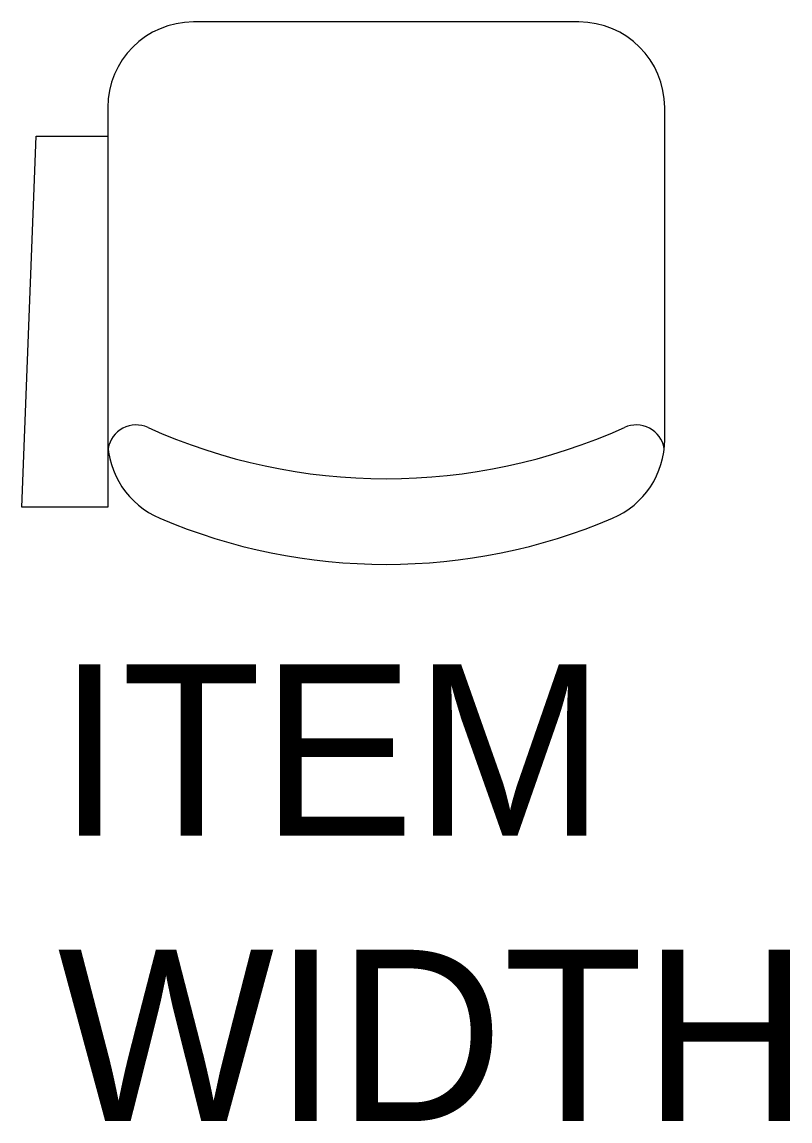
# Model space of a CAD drawing. Extents: x -0.324 to 0.359, y -0.495 to 0.483.
import ezdxf

# ---------------------------------------------------------------- set-up
doc = ezdxf.new("R2010")
doc.units = 0
doc.header["$LTSCALE"] = 40
doc.layers.get('0').update_dxf_attribs({"color": 1, "linetype": 'CONTINUOUS'})

msp = doc.modelspace()

# ---------------------------------------------------------------- linework, layer by layer
at = {"color": 0, "linetype": 'BYBLOCK'}
for p, q in [((0.17145, 0.4826), (-0.17145, 0.4826)), ((-0.24765, 0.4064), (-0.24765, 0.0508)), ((0.24765, 0.11111), (0.24765, 0.4064)), ((-0.32385, 0.0508), (-0.31115, 0.381)), ((-0.31115, 0.381), (-0.24765, 0.381)), ((-0.24765, 0.0508), (-0.32385, 0.0508))]:
    msp.add_line(p, q, dxfattribs=at)
for centre, radius, start, end in [((-0.17145, 0.4064), 0.0762, 90, 180), ((0.17145, 0.4064), 0.0762, 0, 90), ((-0.22225, 0.09865), 0.0254, 65.69948, 169.67437), ((0, 0.59087), 0.51467, 245.69948, 294.30052), ((0.22225, 0.09865), 0.0254, 10.32563, 114.30052), ((-0.17145, 0.11111), 0.0762, 180, 246.98196), ((0.17145, 0.11111), 0.0762, 293.01804, 0), ((0, 0.51467), 0.51467, 246.98196, 293.01804)]:
    msp.add_arc(centre, radius, start, end, dxfattribs=at)

# ---------------------------------------------------------------- texts
at = {"color": 0, "linetype": 'BYBLOCK', "flags": 3}
for tag, p, s in [('ITEM', (-0.2921, -0.2413), 'AUDITORIUM SEAT'), ('WIDTH', (-0.2921, -0.4953), '22')]:
    msp.add_attdef(tag, p, s, height=0.1524, dxfattribs=at)

doc.saveas('drawing.dxf')
